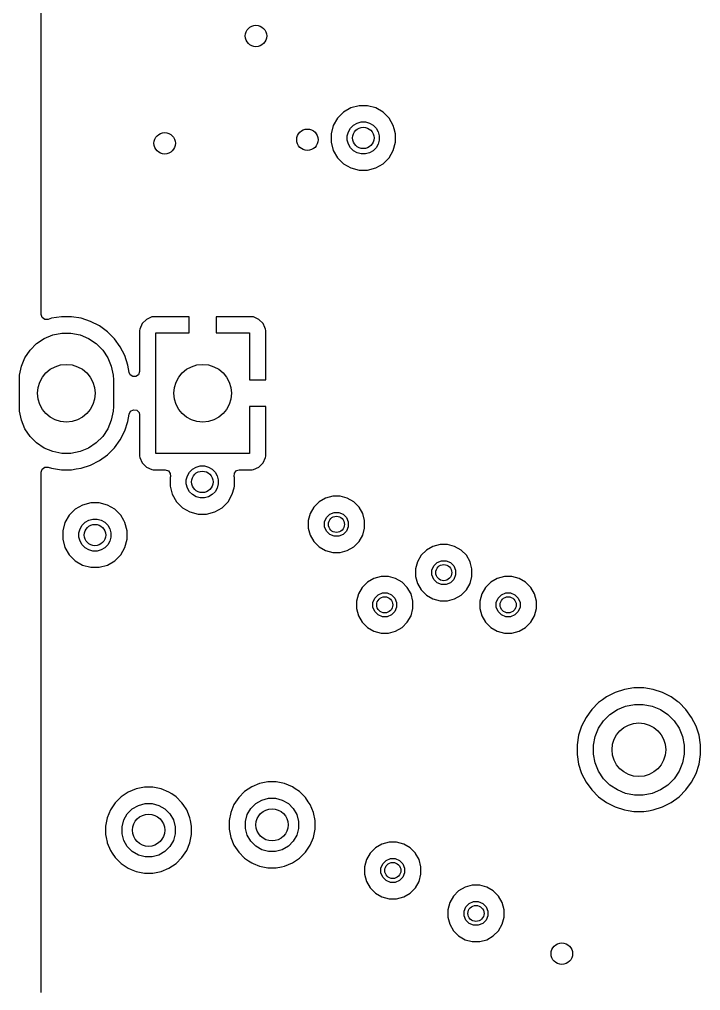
# Model space of a CAD drawing. Extents: x 89 to 178, y -115 to -57.
# Drawn here: x 138.99 to 151.69, y -94.09 to -75.99 of the extents above; entities that cross this region are included whole.
import ezdxf

# ---------------------------------------------------------------- set-up
doc = ezdxf.new("R2010")
doc.units = 0
doc.layers.add('BLACK', color=7, linetype='CONTINUOUS')

msp = doc.modelspace()

# ---------------------------------------------------------------- linework, layer by layer
at = {"layer": 'BLACK', "linetype": 'CONTINUOUS'}
for p, q in [((139.4, -76.083509), (139.4, -75.021155)), ((139.4, -76.727111), (139.4, -76.083509)), ((139.4, -77.489611), (139.4, -76.727111)), ((139.4, -78.120943), (139.4, -77.489611)), ((145.320943, -77.5995), (145.168216, -77.640423)), ((145.479057, -77.5995), (145.320943, -77.5995)), ((145.631784, -77.640423), (145.479057, -77.5995)), ((145.031284, -77.71948), (144.91948, -77.831284)), ((145.168216, -77.640423), (145.031284, -77.71948)), ((145.768716, -77.71948), (145.631784, -77.640423)), ((145.88052, -77.831284), (145.768716, -77.71948)), ((144.840423, -77.968216), (144.7995, -78.120943)), ((144.91948, -77.831284), (144.840423, -77.968216)), ((145.161994, -78.017372), (145.217372, -77.961994)), ((145.217372, -77.961994), (145.285195, -77.922836)), ((145.285195, -77.922836), (145.360842, -77.902567)), ((145.360842, -77.902567), (145.439158, -77.902567)), ((145.439158, -77.902567), (145.514805, -77.922836)), ((145.514805, -77.922836), (145.582628, -77.961994)), ((145.582628, -77.961994), (145.638006, -78.017372)), ((145.959577, -77.968216), (145.88052, -77.831284)), ((145.976351, -78.030817), (145.959577, -77.968216)), ((139.4, -80.130817), (139.4, -78.120943)), ((144.7995, -78.120943), (144.7995, -78.279057)), ((145.102567, -78.160842), (145.122836, -78.085195)), ((145.102567, -78.239158), (145.102567, -78.160842)), ((145.122836, -78.085195), (145.161994, -78.017372)), ((145.638006, -78.017372), (145.677164, -78.085195)), ((145.677164, -78.085195), (145.697433, -78.160842)), ((145.697433, -78.160842), (145.697433, -78.239158)), ((146.0005, -78.120943), (145.976351, -78.030817)), ((146.0005, -78.279057), (146.0005, -78.120943)), ((144.7995, -78.279057), (144.840423, -78.431784)), ((145.122836, -78.314805), (145.102567, -78.239158)), ((145.161994, -78.382628), (145.122836, -78.314805)), ((145.677164, -78.314805), (145.638006, -78.382628)), ((145.697433, -78.239158), (145.677164, -78.314805)), ((145.959577, -78.431784), (146.0005, -78.279057)), ((144.840423, -78.431784), (144.91948, -78.568716)), ((145.217372, -78.438006), (145.161994, -78.382628)), ((145.285195, -78.477164), (145.217372, -78.438006)), ((145.360842, -78.497433), (145.285195, -78.477164)), ((145.439158, -78.497433), (145.360842, -78.497433)), ((145.514805, -78.477164), (145.439158, -78.497433)), ((145.582628, -78.438006), (145.514805, -78.477164)), ((145.638006, -78.382628), (145.582628, -78.438006)), ((145.88052, -78.568716), (145.959577, -78.431784)), ((144.91948, -78.568716), (145.031284, -78.68052)), ((145.031284, -78.68052), (145.168216, -78.759577)), ((145.631784, -78.759577), (145.768716, -78.68052)), ((145.768716, -78.68052), (145.88052, -78.568716)), ((145.168216, -78.759577), (145.320943, -78.8005)), ((145.320943, -78.8005), (145.320945, -78.8005)), ((145.320945, -78.8005), (145.479055, -78.8005)), ((145.479055, -78.8005), (145.479057, -78.8005)), ((145.479057, -78.8005), (145.631784, -78.759577)), ((139.4, -80.830817), (139.4, -80.130817)), ((139.4, -81.487144), (139.4, -80.830817)), ((139.418907, -81.545335), (139.4, -81.487144)), ((139.468407, -81.581299), (139.418907, -81.545335)), ((139.529592, -81.581299), (139.468407, -81.581299)), ((139.592238, -81.560944), (139.529592, -81.581299)), ((139.774983, -81.532), (139.592238, -81.560944)), ((139.774986, -81.532), (139.774983, -81.532)), ((139.960014, -81.532), (139.774986, -81.532)), ((139.960017, -81.532), (139.960014, -81.532)), ((140.142761, -81.560944), (139.960017, -81.532)), ((140.318733, -81.61812), (140.142761, -81.560944)), ((141.360022, -81.580713), (141.280713, -81.660022)), ((141.462625, -81.535409), (141.360022, -81.580713)), ((141.487707, -81.532501), (141.462625, -81.535409)), ((141.48771, -81.5325), (141.487707, -81.532501)), ((142.157499, -81.5325), (141.48771, -81.5325)), ((142.1575, -81.532501), (142.157499, -81.5325)), ((142.1575, -81.8325), (142.1575, -81.532501)), ((142.657501, -81.5325), (142.6575, -81.532501)), ((142.6575, -81.532501), (142.6575, -81.8325)), ((143.327297, -81.5325), (142.657501, -81.5325)), ((143.352372, -81.535409), (143.327297, -81.5325)), ((143.454977, -81.580713), (143.352372, -81.535409)), ((143.534286, -81.660022), (143.454977, -81.580713)), ((140.483593, -81.70212), (140.318733, -81.61812)), ((140.483595, -81.702121), (140.483593, -81.70212)), ((140.483596, -81.702122), (140.483595, -81.702121)), ((140.633287, -81.810879), (140.483596, -81.702122)), ((141.235409, -81.762627), (141.2325, -81.787702)), ((141.2325, -81.787702), (141.2325, -82.553527)), ((141.280713, -81.660022), (141.235409, -81.762627)), ((143.565545, -81.730817), (143.534286, -81.660022)), ((143.57959, -81.762627), (143.565545, -81.730817)), ((143.582498, -81.787708), (143.57959, -81.762627)), ((143.582499, -81.78771), (143.582498, -81.787708)), ((143.582499, -82.707499), (143.582499, -81.78771)), ((139.312406, -82.031116), (139.455028, -81.935819)), ((139.455028, -81.935819), (139.613501, -81.870177)), ((139.613501, -81.870177), (139.781735, -81.836713)), ((139.781735, -81.836713), (139.953265, -81.836713)), ((139.953265, -81.836713), (140.121499, -81.870177)), ((140.121499, -81.870177), (140.279972, -81.935819)), ((140.279972, -81.935819), (140.422594, -82.031116)), ((140.764121, -81.941713), (140.633287, -81.810879)), ((140.872878, -82.091404), (140.764121, -81.941713)), ((141.5325, -84.0825), (141.5325, -81.8325)), ((141.5325, -81.8325), (142.1575, -81.8325)), ((142.6575, -81.8325), (143.2825, -81.8325)), ((143.2825, -81.8325), (143.2825, -82.7075)), ((139.095819, -82.295028), (139.191116, -82.152406)), ((139.191116, -82.152406), (139.312406, -82.031116)), ((140.422594, -82.031116), (140.543884, -82.152406)), ((140.543884, -82.152406), (140.639181, -82.295028)), ((140.956879, -82.256265), (140.872878, -82.091404)), ((139.030177, -82.453501), (139.095819, -82.295028)), ((140.639181, -82.295028), (140.704823, -82.453501)), ((141.014055, -82.432236), (140.956879, -82.256265)), ((138.996713, -82.621735), (139.030177, -82.453501)), ((140.704823, -82.453501), (140.738287, -82.621735)), ((141.02499, -82.501281), (141.014055, -82.432236)), ((141.035719, -82.569014), (141.02499, -82.501281)), ((138.9925, -82.7075), (138.996713, -82.621735)), ((140.738287, -82.621735), (140.7425, -82.7075)), ((141.053407, -82.611718), (141.035719, -82.569014)), ((141.102907, -82.647682), (141.053407, -82.611718)), ((141.164093, -82.647682), (141.102907, -82.647682)), ((141.213593, -82.611718), (141.164093, -82.647682)), ((141.2325, -82.553527), (141.213593, -82.611718)), ((138.9925, -83.2075), (138.9925, -82.7075)), ((140.7425, -82.7075), (140.7425, -83.2075)), ((143.2825, -82.7075), (143.582498, -82.7075)), ((143.582498, -82.7075), (143.582499, -82.707499)), ((138.996713, -83.293265), (138.9925, -83.2075)), ((140.7425, -83.2075), (140.738287, -83.293265)), ((143.582499, -83.2075), (143.2825, -83.2075)), ((143.2825, -83.2075), (143.2825, -84.0825)), ((143.5825, -83.207501), (143.582499, -83.2075)), ((143.5825, -83.730817), (143.5825, -83.207501)), ((139.030177, -83.461499), (138.996713, -83.293265)), ((140.738287, -83.293265), (140.704823, -83.461499)), ((141.014055, -83.482764), (141.035719, -83.345981)), ((141.035719, -83.345981), (141.063496, -83.291466)), ((141.063496, -83.291466), (141.118013, -83.263688)), ((141.118013, -83.263688), (141.178445, -83.273259)), ((141.178445, -83.273259), (141.221709, -83.316524)), ((141.221709, -83.316524), (141.2325, -83.361469)), ((141.2325, -83.361469), (141.2325, -84.127289)), ((139.095819, -83.619972), (139.030177, -83.461499)), ((140.704823, -83.461499), (140.639181, -83.619972)), ((140.956879, -83.658735), (141.014055, -83.482764)), ((139.191116, -83.762594), (139.095819, -83.619972)), ((139.312406, -83.883884), (139.191116, -83.762594)), ((140.543884, -83.762594), (140.422594, -83.883884)), ((140.639181, -83.619972), (140.543884, -83.762594)), ((140.872878, -83.823596), (140.956879, -83.658735)), ((143.5825, -84.127295), (143.5825, -83.730817)), ((139.455028, -83.979181), (139.312406, -83.883884)), ((140.422594, -83.883884), (140.279972, -83.979181)), ((140.764121, -83.973287), (140.872878, -83.823596)), ((139.613501, -84.044823), (139.455028, -83.979181)), ((139.781735, -84.078287), (139.613501, -84.044823)), ((139.953265, -84.078287), (139.781735, -84.078287)), ((140.121499, -84.044823), (139.953265, -84.078287)), ((140.279972, -83.979181), (140.121499, -84.044823)), ((140.483596, -84.212878), (140.633287, -84.104121)), ((140.633287, -84.104121), (140.764121, -83.973287)), ((141.2325, -84.127289), (141.232501, -84.127291)), ((141.232501, -84.127291), (141.235409, -84.152374)), ((143.2825, -84.0825), (141.5325, -84.0825)), ((143.57959, -84.152372), (143.582499, -84.127297)), ((143.582499, -84.127297), (143.5825, -84.127295)), ((140.142764, -84.354055), (140.318735, -84.296879)), ((140.318735, -84.296879), (140.483596, -84.212878)), ((141.235409, -84.152374), (141.280713, -84.254977)), ((141.280713, -84.254977), (141.360022, -84.334286)), ((142.285195, -84.331838), (142.360842, -84.311569)), ((142.360842, -84.311569), (142.439158, -84.311569)), ((142.439158, -84.311569), (142.514805, -84.331838)), ((143.454977, -84.334286), (143.534286, -84.254977)), ((143.534286, -84.254977), (143.57959, -84.152372)), ((139.4, -84.427855), (139.418907, -84.369664)), ((139.4, -85.520945), (139.4, -84.427855)), ((139.418907, -84.369664), (139.468407, -84.3337)), ((139.468407, -84.3337), (139.529589, -84.3337)), ((139.529589, -84.3337), (139.592236, -84.354055)), ((139.592236, -84.354055), (139.774983, -84.383)), ((139.774983, -84.383), (139.774986, -84.383)), ((139.774986, -84.383), (139.960017, -84.383)), ((139.960017, -84.383), (140.051389, -84.368527)), ((140.051389, -84.368527), (140.142764, -84.354055)), ((141.360022, -84.334286), (141.462627, -84.37959)), ((141.462627, -84.37959), (141.487703, -84.382499)), ((141.487703, -84.382499), (141.709988, -84.382499)), ((141.709988, -84.382499), (141.768178, -84.401406)), ((141.768178, -84.401406), (141.804142, -84.450906)), ((141.804142, -84.450906), (141.805615, -84.507119)), ((142.102567, -84.569844), (142.122836, -84.494197)), ((142.122836, -84.494197), (142.161994, -84.426374)), ((142.161994, -84.426374), (142.217372, -84.370996)), ((142.217372, -84.370996), (142.285195, -84.331838)), ((142.514805, -84.331838), (142.582628, -84.370996)), ((142.582628, -84.370996), (142.638006, -84.426374)), ((142.638006, -84.426374), (142.677164, -84.494197)), ((142.677164, -84.494197), (142.697433, -84.569844)), ((142.994384, -84.507119), (142.997586, -84.446021)), ((142.997586, -84.446021), (143.036091, -84.398471)), ((143.036091, -84.398471), (143.090011, -84.382499)), ((143.090011, -84.382499), (143.32729, -84.382499)), ((143.32729, -84.382499), (143.327291, -84.382498)), ((143.327291, -84.382498), (143.352374, -84.37959)), ((143.352374, -84.37959), (143.454977, -84.334286)), ((141.805615, -84.507119), (141.7995, -84.52994)), ((141.7995, -84.52994), (141.7995, -84.529945)), ((141.7995, -84.529945), (141.7995, -84.688059)), ((142.102567, -84.64816), (142.102567, -84.569844)), ((142.122836, -84.723807), (142.102567, -84.64816)), ((142.697433, -84.64816), (142.677164, -84.723807)), ((142.697433, -84.569844), (142.697433, -84.64816)), ((143.0005, -84.529945), (142.994384, -84.507119)), ((143.0005, -84.688059), (143.0005, -84.529945)), ((141.7995, -84.688059), (141.840423, -84.840786)), ((141.840423, -84.840786), (141.91948, -84.977718)), ((142.161994, -84.79163), (142.122836, -84.723807)), ((142.217372, -84.847008), (142.161994, -84.79163)), ((142.285195, -84.886166), (142.217372, -84.847008)), ((142.582628, -84.847008), (142.514805, -84.886166)), ((142.638006, -84.79163), (142.582628, -84.847008)), ((142.677164, -84.723807), (142.638006, -84.79163)), ((142.88052, -84.977718), (142.959577, -84.840786)), ((142.959577, -84.840786), (142.991689, -84.720943)), ((142.991689, -84.720943), (143.0005, -84.688059)), ((140.168216, -85.040425), (140.031284, -85.119482)), ((140.320943, -84.999502), (140.168216, -85.040425)), ((140.479057, -84.999502), (140.320943, -84.999502)), ((140.631784, -85.040425), (140.479057, -84.999502)), ((140.768716, -85.119482), (140.631784, -85.040425)), ((141.91948, -84.977718), (142.031284, -85.089522)), ((142.360842, -84.906435), (142.285195, -84.886166)), ((142.439158, -84.906435), (142.360842, -84.906435)), ((142.514805, -84.886166), (142.439158, -84.906435)), ((142.768716, -85.089522), (142.88052, -84.977718)), ((144.577335, -84.979495), (144.479495, -85.077335)), ((144.697164, -84.910312), (144.577335, -84.979495)), ((144.830817, -84.8745), (144.697164, -84.910312)), ((144.969183, -84.8745), (144.830817, -84.8745)), ((145.102836, -84.910312), (144.969183, -84.8745)), ((145.222665, -84.979495), (145.102836, -84.910312)), ((145.320505, -85.077335), (145.222665, -84.979495)), ((140.031284, -85.119482), (139.91948, -85.231286)), ((140.88052, -85.231286), (140.768716, -85.119482)), ((142.031284, -85.089522), (142.168216, -85.168579)), ((142.168216, -85.168579), (142.320943, -85.209502)), ((142.320943, -85.209502), (142.320945, -85.209502)), ((142.320945, -85.209502), (142.479055, -85.209502)), ((142.479055, -85.209502), (142.479057, -85.209502)), ((142.479057, -85.209502), (142.631784, -85.168579)), ((142.631784, -85.168579), (142.768716, -85.089522)), ((144.410312, -85.197164), (144.3745, -85.330817)), ((144.479495, -85.077335), (144.410312, -85.197164)), ((144.712919, -85.274997), (144.774997, -85.212919)), ((144.774997, -85.212919), (144.856105, -85.179323)), ((144.856105, -85.179323), (144.943895, -85.179323)), ((144.943895, -85.179323), (145.025003, -85.212919)), ((145.025003, -85.212919), (145.087081, -85.274997)), ((145.389688, -85.197164), (145.320505, -85.077335)), ((145.4255, -85.330817), (145.389688, -85.197164)), ((139.840423, -85.368218), (139.7995, -85.520945)), ((139.91948, -85.231286), (139.840423, -85.368218)), ((140.161994, -85.417374), (140.217372, -85.361996)), ((140.217372, -85.361996), (140.285195, -85.322838)), ((140.285195, -85.322838), (140.360842, -85.302569)), ((140.360842, -85.302569), (140.439158, -85.302569)), ((140.439158, -85.302569), (140.514805, -85.322838)), ((140.514805, -85.322838), (140.582628, -85.361996)), ((140.582628, -85.361996), (140.638006, -85.417374)), ((140.937984, -85.330817), (140.88052, -85.231286)), ((140.959577, -85.368218), (140.937984, -85.330817)), ((141.0005, -85.520945), (140.959577, -85.368218)), ((144.3745, -85.330817), (144.3745, -85.469183)), ((144.679323, -85.356105), (144.712919, -85.274997)), ((144.679323, -85.443895), (144.679323, -85.356105)), ((145.087081, -85.274997), (145.120677, -85.356105)), ((145.120677, -85.356105), (145.120677, -85.443895)), ((145.4255, -85.469183), (145.4255, -85.330817)), ((139.4, -86.230817), (139.4, -85.520945)), ((139.7995, -85.520945), (139.7995, -85.679059)), ((140.102567, -85.560844), (140.122836, -85.485197)), ((140.102567, -85.63916), (140.102567, -85.560844)), ((140.122836, -85.485197), (140.161994, -85.417374)), ((140.638006, -85.417374), (140.677164, -85.485197)), ((140.677164, -85.485197), (140.697433, -85.560844)), ((140.697433, -85.560844), (140.697433, -85.63916)), ((141.0005, -85.679059), (141.0005, -85.520945)), ((144.3745, -85.469183), (144.410312, -85.602836)), ((144.712919, -85.525003), (144.679323, -85.443895)), ((144.774997, -85.587081), (144.712919, -85.525003)), ((144.856105, -85.620677), (144.774997, -85.587081)), ((145.025003, -85.587081), (144.943895, -85.620677)), ((145.087081, -85.525003), (145.025003, -85.587081)), ((145.120677, -85.443895), (145.087081, -85.525003)), ((145.389688, -85.602836), (145.4255, -85.469183)), ((139.7995, -85.679059), (139.840423, -85.831786)), ((140.122836, -85.714807), (140.102567, -85.63916)), ((140.161994, -85.78263), (140.122836, -85.714807)), ((140.677164, -85.714807), (140.638006, -85.78263)), ((140.697433, -85.63916), (140.677164, -85.714807)), ((140.959577, -85.831786), (141.0005, -85.679059)), ((144.410312, -85.602836), (144.479495, -85.722665)), ((144.479495, -85.722665), (144.577335, -85.820505)), ((144.943895, -85.620677), (144.856105, -85.620677)), ((145.222665, -85.820505), (145.320505, -85.722665)), ((145.320505, -85.722665), (145.389688, -85.602836)), ((139.840423, -85.831786), (139.91948, -85.968718)), ((140.217372, -85.838008), (140.161994, -85.78263)), ((140.285195, -85.877166), (140.217372, -85.838008)), ((140.360842, -85.897435), (140.285195, -85.877166)), ((140.439158, -85.897435), (140.360842, -85.897435)), ((140.514805, -85.877166), (140.439158, -85.897435)), ((140.582628, -85.838008), (140.514805, -85.877166)), ((140.638006, -85.78263), (140.582628, -85.838008)), ((140.88052, -85.968718), (140.959577, -85.831786)), ((144.577335, -85.820505), (144.697164, -85.889688)), ((144.697164, -85.889688), (144.830817, -85.9255)), ((144.830817, -85.9255), (144.830819, -85.9255)), ((144.830819, -85.9255), (144.969181, -85.9255)), ((144.969181, -85.9255), (144.969183, -85.9255)), ((144.969183, -85.9255), (145.102836, -85.889688)), ((145.102836, -85.889688), (145.222665, -85.820505)), ((146.577335, -85.879495), (146.479495, -85.977335)), ((146.697164, -85.810312), (146.577335, -85.879495)), ((146.830817, -85.7745), (146.697164, -85.810312)), ((146.969183, -85.7745), (146.830817, -85.7745)), ((147.102836, -85.810312), (146.969183, -85.7745)), ((147.222665, -85.879495), (147.102836, -85.810312)), ((147.320505, -85.977335), (147.222665, -85.879495)), ((139.91948, -85.968718), (140.031284, -86.080522)), ((140.031284, -86.080522), (140.168216, -86.159579)), ((140.631784, -86.159579), (140.768716, -86.080522)), ((140.768716, -86.080522), (140.88052, -85.968718)), ((146.410312, -86.097164), (146.3745, -86.230817)), ((146.479495, -85.977335), (146.410312, -86.097164)), ((146.712919, -86.174997), (146.774997, -86.112919)), ((146.774997, -86.112919), (146.856105, -86.079323)), ((146.856105, -86.079323), (146.943895, -86.079323)), ((146.943895, -86.079323), (147.025003, -86.112919)), ((147.025003, -86.112919), (147.087081, -86.174997)), ((147.389688, -86.097164), (147.320505, -85.977335)), ((147.398705, -86.130817), (147.389688, -86.097164)), ((147.4255, -86.230817), (147.398705, -86.130817)), ((139.4, -86.830817), (139.4, -86.230817)), ((140.168216, -86.159579), (140.320943, -86.200502)), ((140.320943, -86.200502), (140.320945, -86.200502)), ((140.320945, -86.200502), (140.479055, -86.200502)), ((140.479055, -86.200502), (140.479057, -86.200502)), ((140.479057, -86.200502), (140.631784, -86.159579)), ((146.3745, -86.230817), (146.3745, -86.369183)), ((146.679323, -86.256105), (146.712919, -86.174997)), ((146.679323, -86.343895), (146.679323, -86.256105)), ((147.087081, -86.174997), (147.120677, -86.256105)), ((147.120677, -86.256105), (147.120677, -86.343895)), ((147.4255, -86.369183), (147.4255, -86.230817)), ((145.477335, -86.479495), (145.379495, -86.577335)), ((145.597164, -86.410312), (145.477335, -86.479495)), ((145.730817, -86.3745), (145.597164, -86.410312)), ((145.869183, -86.3745), (145.730817, -86.3745)), ((146.002836, -86.410312), (145.869183, -86.3745)), ((146.122665, -86.479495), (146.002836, -86.410312)), ((146.220505, -86.577335), (146.122665, -86.479495)), ((146.3745, -86.369183), (146.410312, -86.502836)), ((146.712919, -86.425003), (146.679323, -86.343895)), ((146.774997, -86.487081), (146.712919, -86.425003)), ((146.856105, -86.520677), (146.774997, -86.487081)), ((147.025003, -86.487081), (146.943895, -86.520677)), ((147.087081, -86.425003), (147.025003, -86.487081)), ((147.120677, -86.343895), (147.087081, -86.425003)), ((147.389688, -86.502836), (147.4255, -86.369183)), ((147.777335, -86.479495), (147.679495, -86.577335)), ((147.897164, -86.410312), (147.777335, -86.479495)), ((148.030817, -86.3745), (147.897164, -86.410312)), ((148.169183, -86.3745), (148.030817, -86.3745)), ((148.302836, -86.410312), (148.169183, -86.3745)), ((148.422665, -86.479495), (148.302836, -86.410312)), ((148.520505, -86.577335), (148.422665, -86.479495)), ((145.379495, -86.577335), (145.310312, -86.697164)), ((146.289688, -86.697164), (146.220505, -86.577335)), ((146.410312, -86.502836), (146.479495, -86.622665)), ((146.479495, -86.622665), (146.577335, -86.720505)), ((146.943895, -86.520677), (146.856105, -86.520677)), ((147.222665, -86.720505), (147.320505, -86.622665)), ((147.320505, -86.622665), (147.389688, -86.502836)), ((147.679495, -86.577335), (147.610312, -86.697164)), ((148.589688, -86.697164), (148.520505, -86.577335)), ((139.4, -89.509449), (139.4, -86.830817)), ((145.310312, -86.697164), (145.2745, -86.830817)), ((145.2745, -86.830817), (145.2745, -86.969183)), ((145.579323, -86.856105), (145.612919, -86.774997)), ((145.579323, -86.943895), (145.579323, -86.856105)), ((145.612919, -86.774997), (145.674997, -86.712919)), ((145.674997, -86.712919), (145.756105, -86.679323)), ((145.756105, -86.679323), (145.843895, -86.679323)), ((145.843895, -86.679323), (145.925003, -86.712919)), ((145.925003, -86.712919), (145.987081, -86.774997)), ((145.987081, -86.774997), (146.020677, -86.856105)), ((146.020677, -86.856105), (146.020677, -86.943895)), ((146.3255, -86.830817), (146.289688, -86.697164)), ((146.3255, -86.969183), (146.3255, -86.830817)), ((146.577335, -86.720505), (146.697164, -86.789688)), ((146.697164, -86.789688), (146.830817, -86.8255)), ((146.830817, -86.8255), (146.830819, -86.8255)), ((146.830819, -86.8255), (146.969181, -86.8255)), ((146.969181, -86.8255), (146.969183, -86.8255)), ((146.969183, -86.8255), (147.102836, -86.789688)), ((147.102836, -86.789688), (147.222665, -86.720505)), ((147.610312, -86.697164), (147.5745, -86.830817)), ((147.5745, -86.830817), (147.5745, -86.969183)), ((147.879323, -86.856105), (147.912919, -86.774997)), ((147.879323, -86.943895), (147.879323, -86.856105)), ((147.912919, -86.774997), (147.974997, -86.712919)), ((147.974997, -86.712919), (148.056105, -86.679323)), ((148.056105, -86.679323), (148.143895, -86.679323)), ((148.143895, -86.679323), (148.225003, -86.712919)), ((148.225003, -86.712919), (148.287081, -86.774997)), ((148.287081, -86.774997), (148.320677, -86.856105)), ((148.320677, -86.856105), (148.320677, -86.943895)), ((148.6255, -86.830817), (148.589688, -86.697164)), ((148.6255, -86.969183), (148.6255, -86.830817)), ((145.2745, -86.969183), (145.310312, -87.102836)), ((145.612919, -87.025003), (145.579323, -86.943895)), ((145.674997, -87.087081), (145.612919, -87.025003)), ((145.987081, -87.025003), (145.925003, -87.087081)), ((146.020677, -86.943895), (145.987081, -87.025003)), ((146.289688, -87.102836), (146.3255, -86.969183)), ((147.5745, -86.969183), (147.610312, -87.102836)), ((147.912919, -87.025003), (147.879323, -86.943895)), ((147.974997, -87.087081), (147.912919, -87.025003)), ((148.287081, -87.025003), (148.225003, -87.087081)), ((148.320677, -86.943895), (148.287081, -87.025003)), ((148.589688, -87.102836), (148.6255, -86.969183)), ((145.310312, -87.102836), (145.379495, -87.222665)), ((145.756105, -87.120677), (145.674997, -87.087081)), ((145.843895, -87.120677), (145.756105, -87.120677)), ((145.925003, -87.087081), (145.843895, -87.120677)), ((146.220505, -87.222665), (146.289688, -87.102836)), ((147.610312, -87.102836), (147.679495, -87.222665)), ((148.056105, -87.120677), (147.974997, -87.087081)), ((148.143895, -87.120677), (148.056105, -87.120677)), ((148.225003, -87.087081), (148.143895, -87.120677)), ((148.520505, -87.222665), (148.589688, -87.102836)), ((145.379495, -87.222665), (145.477335, -87.320505)), ((145.477335, -87.320505), (145.597164, -87.389688)), ((145.597164, -87.389688), (145.730817, -87.4255)), ((145.869183, -87.4255), (146.002836, -87.389688)), ((146.002836, -87.389688), (146.122665, -87.320505)), ((146.122665, -87.320505), (146.220505, -87.222665)), ((147.679495, -87.222665), (147.777335, -87.320505)), ((147.777335, -87.320505), (147.897164, -87.389688)), ((147.897164, -87.389688), (148.030817, -87.4255)), ((148.169183, -87.4255), (148.302836, -87.389688)), ((148.302836, -87.389688), (148.422665, -87.320505)), ((148.422665, -87.320505), (148.520505, -87.222665)), ((145.730817, -87.4255), (145.730819, -87.4255)), ((145.730819, -87.4255), (145.869181, -87.4255)), ((145.869181, -87.4255), (145.869183, -87.4255)), ((148.030817, -87.4255), (148.030819, -87.4255)), ((148.030819, -87.4255), (148.169181, -87.4255)), ((148.169181, -87.4255), (148.169183, -87.4255)), ((150.265593, -88.477827), (150.093362, -88.533787)), ((150.444451, -88.449499), (150.265593, -88.477827)), ((150.444454, -88.449499), (150.444451, -88.449499)), ((150.625546, -88.449499), (150.444454, -88.449499)), ((150.625549, -88.449499), (150.625546, -88.449499)), ((150.804406, -88.477827), (150.625549, -88.449499)), ((150.976637, -88.533787), (150.804406, -88.477827)), ((149.932008, -88.616001), (149.858752, -88.669224)), ((150.093362, -88.533787), (149.932008, -88.616001)), ((151.137991, -88.616001), (150.976637, -88.533787)), ((151.137993, -88.616002), (151.137991, -88.616001)), ((151.137994, -88.616003), (151.137993, -88.616002)), ((151.260666, -88.705129), (151.137994, -88.616003)), ((149.785499, -88.722446), (149.657447, -88.850498)), ((149.858752, -88.669224), (149.785499, -88.722446)), ((150.134313, -88.850366), (150.288258, -88.7866)), ((150.288258, -88.7866), (150.451685, -88.754092)), ((150.451685, -88.754092), (150.618315, -88.754092)), ((150.618315, -88.754092), (150.781742, -88.7866)), ((150.781742, -88.7866), (150.935687, -88.850366)), ((151.284501, -88.722446), (151.260666, -88.705129)), ((151.412553, -88.850498), (151.284501, -88.722446)), ((149.551002, -88.997007), (149.468788, -89.158361)), ((149.608039, -88.918503), (149.551002, -88.997007)), ((149.657447, -88.850498), (149.608039, -88.918503)), ((149.877941, -89.060765), (149.995766, -88.94294)), ((149.995766, -88.94294), (150.134313, -88.850366)), ((150.935687, -88.850366), (151.074234, -88.94294)), ((151.074234, -88.94294), (151.192059, -89.060765)), ((151.518996, -88.997005), (151.412553, -88.850498)), ((151.601211, -89.15836), (151.518996, -88.997005)), ((149.468788, -89.158361), (149.412828, -89.330592)), ((149.721601, -89.353257), (149.785367, -89.199312)), ((149.785367, -89.199312), (149.877941, -89.060765)), ((151.192059, -89.060765), (151.284633, -89.199312)), ((151.284633, -89.199312), (151.348399, -89.353257)), ((151.657171, -89.33059), (151.601211, -89.15836)), ((149.412828, -89.330592), (149.3845, -89.509449)), ((149.689093, -89.516684), (149.721601, -89.353257)), ((151.348399, -89.353257), (151.380907, -89.516684)), ((151.657171, -89.330592), (151.657171, -89.33059)), ((151.6855, -89.509449), (151.657171, -89.330592)), ((139.4, -91.021155), (139.4, -89.509449)), ((149.3845, -89.509449), (149.3845, -89.690548)), ((149.689093, -89.683314), (149.689093, -89.516684)), ((151.380907, -89.516684), (151.380907, -89.683314)), ((151.6855, -89.509453), (151.6855, -89.509449)), ((151.6855, -89.690545), (151.6855, -89.509453)), ((149.3845, -89.690548), (149.412828, -89.869405)), ((149.721601, -89.846741), (149.689093, -89.683314)), ((151.380907, -89.683314), (151.348399, -89.846741)), ((151.657171, -89.869408), (151.6855, -89.690545)), ((149.412828, -89.869405), (149.463224, -90.024512)), ((149.785367, -90.000686), (149.721601, -89.846741)), ((151.348399, -89.846741), (151.284633, -90.000686)), ((151.601211, -90.041638), (151.657171, -89.869408)), ((149.463224, -90.024512), (149.468789, -90.041638)), ((149.468789, -90.041638), (149.551004, -90.202993)), ((149.877941, -90.139233), (149.785367, -90.000686)), ((151.284633, -90.000686), (151.192059, -90.139233)), ((151.518996, -90.202993), (151.601211, -90.041638)), ((143.320814, -90.290609), (143.189711, -90.378211)), ((143.320825, -90.290603), (143.320814, -90.290609)), ((143.466501, -90.230263), (143.320825, -90.290603)), ((143.466503, -90.230263), (143.466501, -90.230263)), ((143.621155, -90.1995), (143.466503, -90.230263)), ((143.621158, -90.1995), (143.621155, -90.1995)), ((143.778842, -90.1995), (143.621158, -90.1995)), ((143.778844, -90.1995), (143.778842, -90.1995)), ((143.933497, -90.230263), (143.778844, -90.1995)), ((144.079174, -90.290603), (143.933497, -90.230263)), ((144.079185, -90.290609), (144.079174, -90.290603)), ((144.131402, -90.3255), (144.079185, -90.290609)), ((149.551004, -90.202993), (149.657447, -90.3495)), ((149.995766, -90.257058), (149.877941, -90.139233)), ((150.134313, -90.349632), (149.995766, -90.257058)), ((151.074234, -90.257058), (150.935687, -90.349632)), ((151.192059, -90.139233), (151.074234, -90.257058)), ((151.412553, -90.3495), (151.518996, -90.202993)), ((141.020814, -90.390609), (140.889711, -90.478211)), ((141.020825, -90.390603), (141.020814, -90.390609)), ((141.166501, -90.330263), (141.020825, -90.390603)), ((141.166503, -90.330263), (141.166501, -90.330263)), ((141.321155, -90.2995), (141.166503, -90.330263)), ((141.321158, -90.2995), (141.321155, -90.2995)), ((141.478842, -90.2995), (141.321158, -90.2995)), ((141.478844, -90.2995), (141.478842, -90.2995)), ((141.633497, -90.330263), (141.478844, -90.2995)), ((141.779174, -90.390603), (141.633497, -90.330263)), ((141.779185, -90.390609), (141.779174, -90.390603)), ((141.829905, -90.4245), (141.779185, -90.390609)), ((141.910289, -90.478211), (141.829905, -90.4245)), ((143.189707, -90.378214), (143.078214, -90.489707)), ((143.189711, -90.378211), (143.189707, -90.378214)), ((144.210289, -90.378211), (144.131402, -90.3255)), ((144.321789, -90.489711), (144.210289, -90.378211)), ((149.657447, -90.3495), (149.785499, -90.477552)), ((150.288258, -90.413398), (150.134313, -90.349632)), ((150.451685, -90.445906), (150.288258, -90.413398)), ((150.618315, -90.445906), (150.451685, -90.445906)), ((150.781742, -90.413398), (150.618315, -90.445906)), ((150.935687, -90.349632), (150.781742, -90.413398)), ((151.284501, -90.477552), (151.412553, -90.3495)), ((140.778211, -90.589711), (140.690609, -90.720814)), ((140.778214, -90.589707), (140.778211, -90.589711)), ((140.889707, -90.478214), (140.778214, -90.589707)), ((140.889711, -90.478211), (140.889707, -90.478214)), ((141.095619, -90.703323), (141.208658, -90.63806)), ((141.208658, -90.63806), (141.334737, -90.604278)), ((141.334737, -90.604278), (141.465263, -90.604278)), ((141.465263, -90.604278), (141.591342, -90.63806)), ((141.591342, -90.63806), (141.704381, -90.703323)), ((142.021789, -90.589711), (141.910289, -90.478211)), ((142.043874, -90.622764), (142.021789, -90.589711)), ((142.10939, -90.720814), (142.043874, -90.622764)), ((142.990603, -90.620825), (142.930263, -90.766501)), ((142.990609, -90.620814), (142.990603, -90.620825)), ((143.078211, -90.489711), (142.990609, -90.620814)), ((143.078214, -90.489707), (143.078211, -90.489711)), ((143.303323, -90.695619), (143.395619, -90.603323)), ((143.395619, -90.603323), (143.508658, -90.53806)), ((143.508658, -90.53806), (143.634737, -90.504278)), ((143.634737, -90.504278), (143.765263, -90.504278)), ((143.765263, -90.504278), (143.891342, -90.53806)), ((143.891342, -90.53806), (144.004381, -90.603323)), ((144.004381, -90.603323), (144.096677, -90.695619)), ((144.374017, -90.567876), (144.321789, -90.489711)), ((144.40939, -90.620814), (144.374017, -90.567876)), ((144.409396, -90.620825), (144.40939, -90.620814)), ((144.410199, -90.622764), (144.409396, -90.620825)), ((144.469737, -90.766503), (144.410199, -90.622764)), ((149.785499, -90.477552), (149.932006, -90.583995)), ((149.932006, -90.583995), (150.093361, -90.66621)), ((150.976639, -90.66621), (151.137994, -90.583995)), ((151.137994, -90.583995), (151.284501, -90.477552)), ((140.690603, -90.720825), (140.630263, -90.866501)), ((140.690609, -90.720814), (140.690603, -90.720825)), ((140.93806, -90.908658), (141.003323, -90.795619)), ((141.003323, -90.795619), (141.095619, -90.703323)), ((141.704381, -90.703323), (141.796677, -90.795619)), ((141.796677, -90.795619), (141.86194, -90.908658)), ((142.109396, -90.720825), (142.10939, -90.720814)), ((142.12266, -90.752847), (142.109396, -90.720825)), ((142.169737, -90.866503), (142.12266, -90.752847)), ((142.930263, -90.766503), (142.8995, -90.921155)), ((142.930263, -90.766501), (142.930263, -90.766503)), ((143.204278, -90.934737), (143.23806, -90.808658)), ((143.23806, -90.808658), (143.303323, -90.695619)), ((144.096677, -90.695619), (144.16194, -90.808658)), ((144.16194, -90.808658), (144.195722, -90.934737)), ((144.5005, -90.921158), (144.469737, -90.766503)), ((150.093361, -90.66621), (150.265591, -90.72217)), ((150.265591, -90.72217), (150.337136, -90.733501)), ((150.337136, -90.733501), (150.444451, -90.750499)), ((150.444451, -90.750499), (150.444454, -90.750499)), ((150.444454, -90.750499), (150.625549, -90.750499)), ((150.625549, -90.750499), (150.714977, -90.736334)), ((150.714977, -90.736334), (150.804409, -90.72217)), ((150.804409, -90.72217), (150.976639, -90.66621)), ((140.630263, -90.866503), (140.5995, -91.021155)), ((140.630263, -90.866501), (140.630263, -90.866503)), ((140.904278, -91.034737), (140.93806, -90.908658)), ((141.86194, -90.908658), (141.895722, -91.034737)), ((142.180608, -90.921155), (142.169737, -90.866503)), ((142.2005, -91.021158), (142.180608, -90.921155)), ((142.8995, -90.921155), (142.8995, -91.078844)), ((143.204278, -91.065263), (143.204278, -90.934737)), ((144.195722, -90.934737), (144.195722, -91.065263)), ((144.5005, -91.078842), (144.5005, -90.921158)), ((139.4, -92.580817), (139.4, -91.021155)), ((140.5995, -91.021155), (140.5995, -91.178844)), ((140.5995, -91.178844), (140.610372, -91.233498)), ((140.904278, -91.165263), (140.904278, -91.034737)), ((140.93806, -91.291342), (140.904278, -91.165263)), ((141.895722, -91.165263), (141.86194, -91.291342)), ((141.895722, -91.034737), (141.895722, -91.165263)), ((142.169737, -91.333497), (142.2005, -91.178842)), ((142.2005, -91.178842), (142.2005, -91.021158)), ((142.8995, -91.078844), (142.930263, -91.233496)), ((143.23806, -91.191342), (143.204278, -91.065263)), ((143.303323, -91.304381), (143.23806, -91.191342)), ((144.16194, -91.191342), (144.096677, -91.304381)), ((144.195722, -91.065263), (144.16194, -91.191342)), ((144.469737, -91.233497), (144.5005, -91.078842)), ((140.610372, -91.233498), (140.628473, -91.3245)), ((140.628473, -91.3245), (140.630263, -91.333496)), ((140.630263, -91.333496), (140.630263, -91.333498)), ((140.630263, -91.333498), (140.690603, -91.479174)), ((141.003323, -91.404381), (140.93806, -91.291342)), ((141.86194, -91.291342), (141.796677, -91.404381)), ((142.109394, -91.479179), (142.169737, -91.333497)), ((142.930263, -91.233496), (142.930263, -91.233498)), ((142.930263, -91.233498), (142.990603, -91.379174)), ((142.990603, -91.379174), (142.990609, -91.379185)), ((142.990609, -91.379185), (143.01843, -91.420821)), ((143.395619, -91.396677), (143.303323, -91.304381)), ((144.096677, -91.304381), (144.004381, -91.396677)), ((144.321789, -91.510289), (144.409394, -91.379179)), ((144.409394, -91.379179), (144.469737, -91.233497)), ((145.747164, -91.360312), (145.627335, -91.429495)), ((145.880817, -91.3245), (145.747164, -91.360312)), ((146.019183, -91.3245), (145.880817, -91.3245)), ((146.152836, -91.360312), (146.019183, -91.3245)), ((146.272665, -91.429495), (146.152836, -91.360312)), ((140.690603, -91.479174), (140.690609, -91.479185)), ((140.690609, -91.479185), (140.722784, -91.527337)), ((140.722784, -91.527337), (140.778211, -91.610289)), ((141.095619, -91.496677), (141.003323, -91.404381)), ((141.208658, -91.56194), (141.095619, -91.496677)), ((141.334737, -91.595722), (141.208658, -91.56194)), ((141.591342, -91.56194), (141.465263, -91.595722)), ((141.704381, -91.496677), (141.591342, -91.56194)), ((141.796677, -91.404381), (141.704381, -91.496677)), ((142.021789, -91.610289), (142.109394, -91.479179)), ((143.01843, -91.420821), (143.078211, -91.510289)), ((143.078211, -91.510289), (143.189711, -91.621789)), ((143.508658, -91.46194), (143.395619, -91.396677)), ((143.634737, -91.495722), (143.508658, -91.46194)), ((143.765263, -91.495722), (143.634737, -91.495722)), ((143.891342, -91.46194), (143.765263, -91.495722)), ((144.004381, -91.396677), (143.891342, -91.46194)), ((144.210289, -91.621789), (144.321789, -91.510289)), ((145.529495, -91.527335), (145.460312, -91.647164)), ((145.627335, -91.429495), (145.529495, -91.527335)), ((146.370505, -91.527335), (146.272665, -91.429495)), ((146.372515, -91.530817), (146.370505, -91.527335)), ((146.439688, -91.647164), (146.372515, -91.530817)), ((140.778211, -91.610289), (140.889711, -91.721789)), ((140.889711, -91.721789), (140.961469, -91.769736)), ((141.465263, -91.595722), (141.334737, -91.595722)), ((141.779179, -91.809394), (141.910289, -91.721789)), ((141.910289, -91.721789), (142.021789, -91.610289)), ((143.189711, -91.621789), (143.260638, -91.669181)), ((143.260638, -91.669181), (143.320814, -91.70939)), ((143.320814, -91.70939), (143.320825, -91.709396)), ((143.320825, -91.709396), (143.350743, -91.721788)), ((143.350743, -91.721788), (143.466503, -91.769737)), ((143.933497, -91.769737), (144.079179, -91.709394)), ((144.079179, -91.709394), (144.210289, -91.621789)), ((145.460312, -91.647164), (145.4245, -91.780817)), ((145.729323, -91.806105), (145.762919, -91.724997)), ((145.762919, -91.724997), (145.824997, -91.662919)), ((145.824997, -91.662919), (145.906105, -91.629323)), ((145.906105, -91.629323), (145.993895, -91.629323)), ((145.993895, -91.629323), (146.075003, -91.662919)), ((146.075003, -91.662919), (146.137081, -91.724997)), ((146.137081, -91.724997), (146.170677, -91.806105)), ((146.4755, -91.780817), (146.439688, -91.647164)), ((140.961469, -91.769736), (141.020814, -91.80939)), ((141.020814, -91.80939), (141.020825, -91.809396)), ((141.020825, -91.809396), (141.074638, -91.831685)), ((141.074638, -91.831685), (141.166503, -91.869737)), ((141.166503, -91.869737), (141.321158, -91.9005)), ((141.321158, -91.9005), (141.321159, -91.9005)), ((141.321159, -91.9005), (141.478841, -91.9005)), ((141.478841, -91.9005), (141.478842, -91.9005)), ((141.478842, -91.9005), (141.633497, -91.869737)), ((141.633497, -91.869737), (141.779179, -91.809394)), ((143.466503, -91.769737), (143.621158, -91.8005)), ((143.621158, -91.8005), (143.621159, -91.8005)), ((143.621159, -91.8005), (143.778841, -91.8005)), ((143.778841, -91.8005), (143.778842, -91.8005)), ((143.778842, -91.8005), (143.877794, -91.780817)), ((143.877794, -91.780817), (143.933497, -91.769737)), ((145.4245, -91.780817), (145.4245, -91.919183)), ((145.4245, -91.919183), (145.460312, -92.052836)), ((145.729323, -91.893895), (145.729323, -91.806105)), ((145.762919, -91.975003), (145.729323, -91.893895)), ((146.170677, -91.893895), (146.137081, -91.975003)), ((146.170677, -91.806105), (146.170677, -91.893895)), ((146.439688, -92.052836), (146.4755, -91.919183)), ((146.4755, -91.919183), (146.4755, -91.780817)), ((145.460312, -92.052836), (145.529495, -92.172665)), ((145.824997, -92.037081), (145.762919, -91.975003)), ((145.906105, -92.070677), (145.824997, -92.037081)), ((145.993895, -92.070677), (145.906105, -92.070677)), ((146.075003, -92.037081), (145.993895, -92.070677)), ((146.137081, -91.975003), (146.075003, -92.037081)), ((146.370505, -92.172665), (146.439688, -92.052836)), ((145.529495, -92.172665), (145.627335, -92.270505)), ((145.627335, -92.270505), (145.747164, -92.339688)), ((146.152836, -92.339688), (146.272665, -92.270505)), ((146.272665, -92.270505), (146.370505, -92.172665)), ((147.177335, -92.229495), (147.079495, -92.327335)), ((147.297164, -92.160312), (147.177335, -92.229495)), ((147.430817, -92.1245), (147.297164, -92.160312)), ((147.569183, -92.1245), (147.430817, -92.1245)), ((147.702836, -92.160312), (147.569183, -92.1245)), ((147.822665, -92.229495), (147.702836, -92.160312)), ((147.920505, -92.327335), (147.822665, -92.229495)), ((145.747164, -92.339688), (145.880817, -92.3755)), ((145.880817, -92.3755), (145.880819, -92.3755)), ((145.880819, -92.3755), (146.019181, -92.3755)), ((146.019181, -92.3755), (146.019183, -92.3755)), ((146.019183, -92.3755), (146.152836, -92.339688)), ((147.010312, -92.447164), (146.9745, -92.580817)), ((147.079495, -92.327335), (147.010312, -92.447164)), ((147.312919, -92.524997), (147.374997, -92.462919)), ((147.374997, -92.462919), (147.456105, -92.429323)), ((147.456105, -92.429323), (147.543895, -92.429323)), ((147.543895, -92.429323), (147.625003, -92.462919)), ((147.625003, -92.462919), (147.687081, -92.524997)), ((147.989688, -92.447164), (147.920505, -92.327335)), ((148.0255, -92.580817), (147.989688, -92.447164)), ((139.4, -93.624999), (139.4, -92.580817)), ((146.9745, -92.580817), (146.9745, -92.719183)), ((147.279323, -92.606105), (147.312919, -92.524997)), ((147.279323, -92.693895), (147.279323, -92.606105)), ((147.687081, -92.524997), (147.720677, -92.606105)), ((147.720677, -92.606105), (147.720677, -92.693895)), ((148.0255, -92.719183), (148.0255, -92.580817)), ((146.9745, -92.719183), (147.010312, -92.852836)), ((147.312919, -92.775003), (147.279323, -92.693895)), ((147.374997, -92.837081), (147.312919, -92.775003)), ((147.687081, -92.775003), (147.625003, -92.837081)), ((147.720677, -92.693895), (147.687081, -92.775003)), ((147.989688, -92.852836), (148.0255, -92.719183)), ((147.010312, -92.852836), (147.079495, -92.972665)), ((147.079495, -92.972665), (147.177335, -93.070505)), ((147.456105, -92.870677), (147.374997, -92.837081)), ((147.543895, -92.870677), (147.456105, -92.870677)), ((147.625003, -92.837081), (147.543895, -92.870677)), ((147.822665, -93.070505), (147.920505, -92.972665)), ((147.920505, -92.972665), (147.989688, -92.852836)), ((147.177335, -93.070505), (147.297164, -93.139688)), ((147.297164, -93.139688), (147.430817, -93.1755)), ((147.430817, -93.1755), (147.430819, -93.1755)), ((147.430819, -93.1755), (147.569181, -93.1755)), ((147.569181, -93.1755), (147.569183, -93.1755)), ((147.569183, -93.1755), (147.702836, -93.139688)), ((147.702836, -93.139688), (147.822665, -93.070505)), ((139.4, -93.84019), (139.4, -93.624999)), ((139.4, -94.125), (139.4, -93.84019))]:
    msp.add_line(p, q, dxfattribs=at)
at = {"layer": 'BLACK'}
for centre, radius in [((143.4, -76.3), 0.2), ((141.7, -78.3), 0.2), ((144.359273, -78.234119), 0.2), ((145.4, -78.2), 0.2), ((139.8675, -82.9575), 0.5375), ((139.8675, -82.9575), 0.5375), ((142.4075, -82.9575), 0.5375), ((142.4075, -82.9575), 0.5375), ((142.4, -84.609002), 0.2), ((140.4, -85.600002), 0.2), ((144.9, -85.4), 0.15), ((146.9, -86.3), 0.15), ((145.8, -86.9), 0.15), ((148.1, -86.9), 0.15), ((150.535, -89.599999), 0.5), ((150.535, -89.599999), 0.5), ((141.4, -91.1), 0.3), ((143.7, -91), 0.3), ((145.95, -91.85), 0.15), ((147.5, -92.65), 0.15), ((149.1, -93.4), 0.2)]:
    msp.add_circle(centre, radius, dxfattribs=at)
at = {"layer": 'WHITE'}
for centre, radius in [((143.4, -76.3), 0.2), ((141.7, -78.3), 0.2), ((144.359273, -78.234119), 0.2), ((145.4, -78.2), 0.2), ((139.8675, -82.9575), 0.5375), ((142.4075, -82.9575), 0.5375), ((142.4, -84.609002), 0.2), ((140.4, -85.600002), 0.2), ((144.9, -85.4), 0.15), ((146.9, -86.3), 0.15), ((145.8, -86.9), 0.15), ((148.1, -86.9), 0.15), ((150.535, -89.599999), 0.5), ((141.4, -91.1), 0.3), ((143.7, -91), 0.3), ((145.95, -91.85), 0.15), ((147.5, -92.65), 0.15), ((149.1, -93.4), 0.2)]:
    msp.add_circle(centre, radius, dxfattribs=at)

doc.saveas('drawing.dxf')
